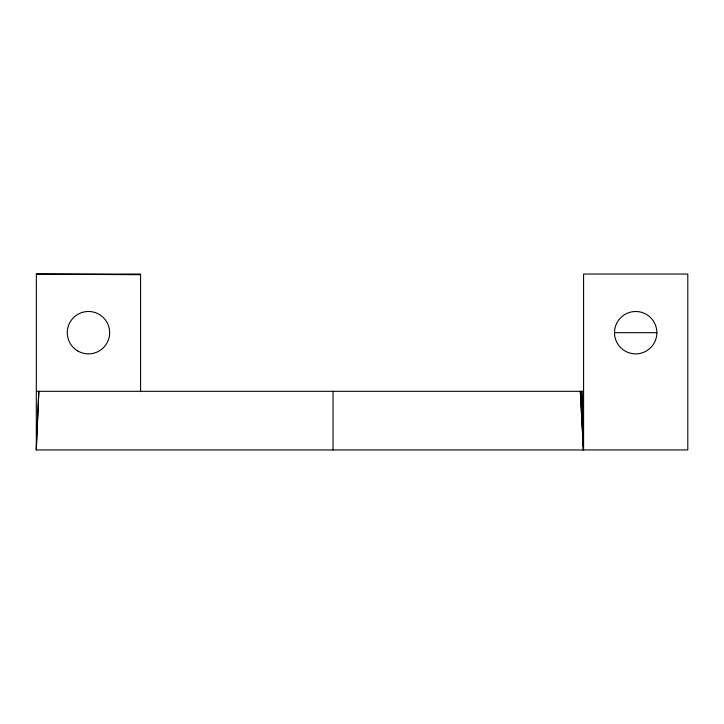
<?xml version="1.0" encoding="UTF-8"?>
<svg xmlns="http://www.w3.org/2000/svg" width="724" height="724" viewBox="0 0 724 724"><rect width="100%" height="100%" fill="white"/><g stroke="black" fill="none" stroke-linecap="round" stroke-linejoin="round"><path stroke-width="1.09" d="M583.571 449.948L583.571 274.052L687.8 274.052L687.8 449.948L36.2 449.948L38.834 391.313L36.3 449.948L36.363 274.052L140.574 274.052L140.574 391.684M614.495 332.687L656.876 332.696A21.186 21.186 0 0 0 625.093 314.334A21.186 21.186 0 0 0 625.093 351.04A21.186 21.186 0 0 0 656.876 332.687M36.363 391.313L583.571 391.313M36.363 274.052L140.574 274.731M583.191 443.178L580.322 391.313L583.164 446.563M583.191 444.31L581.815 391.313L583.037 449.948M333.04 391.313L333.04 449.948M77.875 351.031A21.186 21.186 0 0 0 109.659 332.678A21.186 21.186 0 0 0 77.875 314.325A21.186 21.186 0 0 0 77.875 351.031"/></g></svg>
